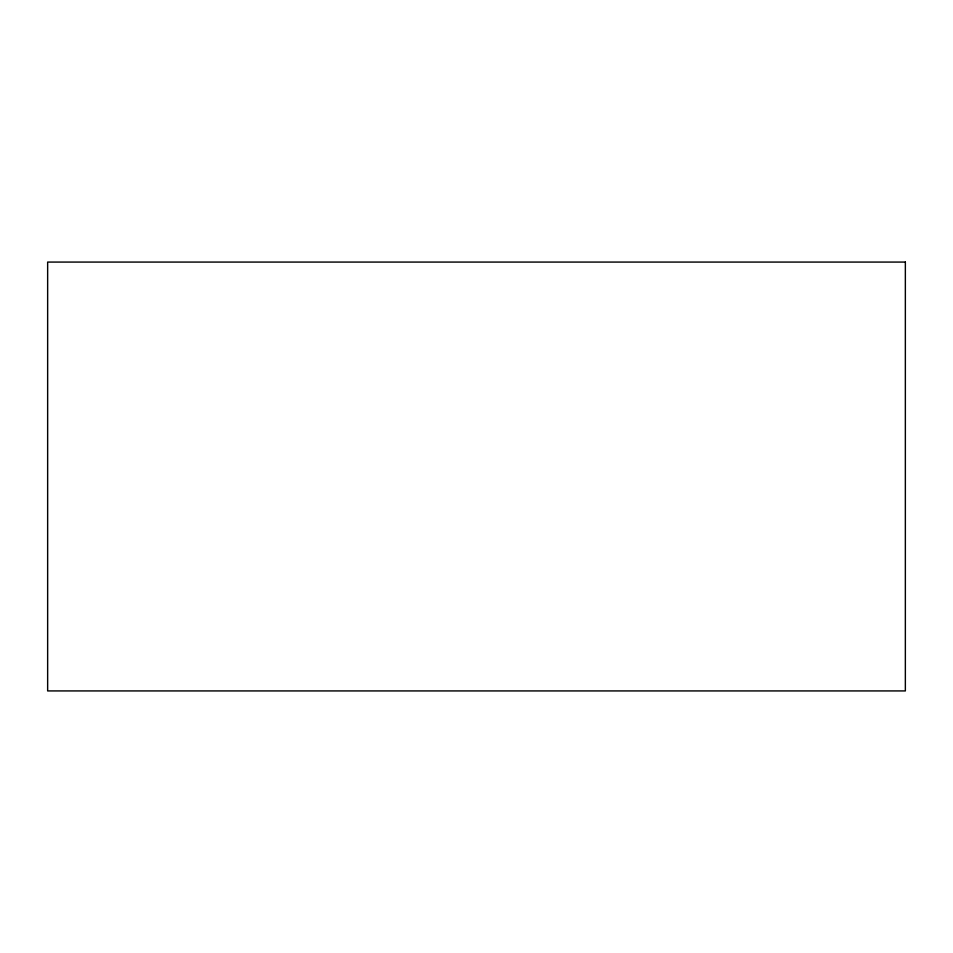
<?xml version="1.0" encoding="UTF-8"?>
<svg xmlns="http://www.w3.org/2000/svg" width="953" height="953" viewBox="0 0 953 953"><rect width="100%" height="100%" fill="white"/><g stroke="black" fill="none" stroke-linecap="round" stroke-linejoin="round"><path stroke-width="1.43" d="M905.35 262.075L47.65 262.075L47.65 690.925L905.35 690.925L905.35 262.075"/></g></svg>
